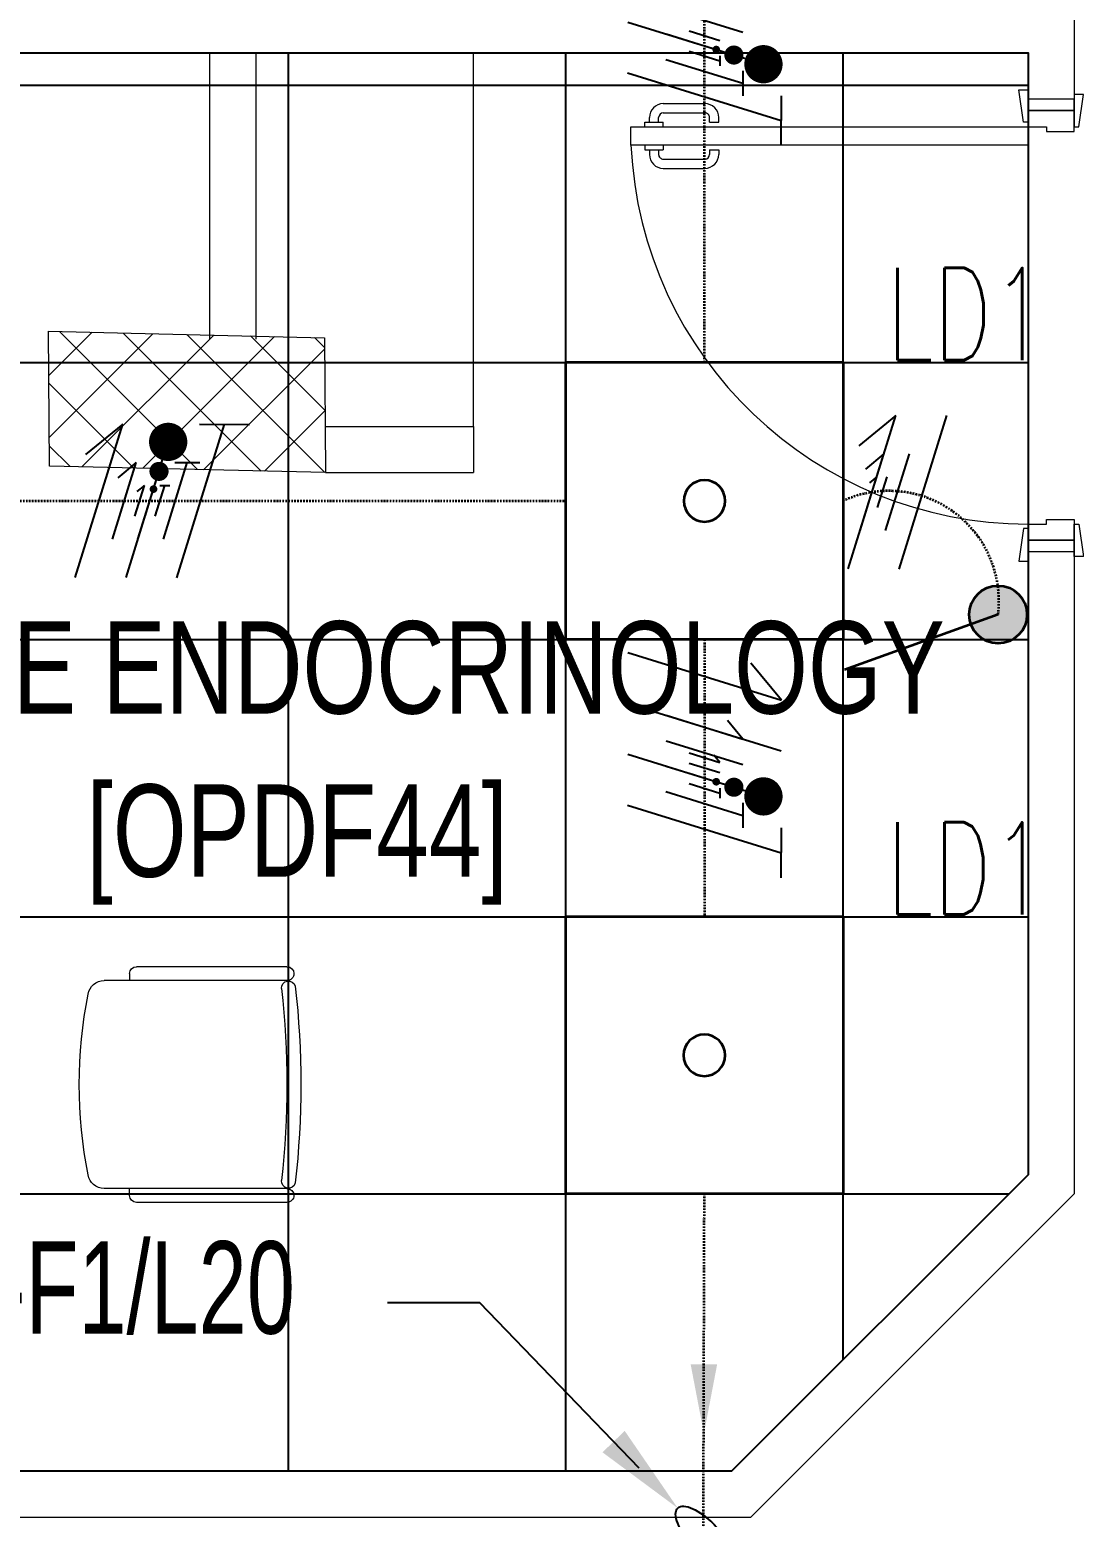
# Model space of a CAD drawing. Extents: x -12260 to 184725, y -29287 to 19916.
# Drawn here: x 41316 to 43576, y -910 to 2310 of the extents above; entities that cross this region are included whole.
import ezdxf
from ezdxf import colors
from ezdxf.entities.mleader import LeaderData, LeaderLine
from ezdxf.enums import TextEntityAlignment as Align
from ezdxf.math import Vec2, Vec3

# ---------------------------------------------------------------- set-up
doc = ezdxf.new("R2010")
doc.units = 0
doc.header["$LTSCALE"] = 0.25
doc.linetypes.add('DASHDOT', pattern=[25.4, 12.7, -6.35, 0, -6.35])
for name, color, linetype, lineweight in [('01-First Floor-FUR$0$72_EGR_BASE_TEXT', 252, 'Continuous', 5), ('01-First Floor-FUR$0$C-HYDR-CTCH', 251, 'Continuous', 5), ('01-First Floor-FUR$0$Hatch', 252, 'Continuous', 5), ('01-First Floor-FUR$0$LOADING', 253, 'Continuous', 5), ('01-First Floor-FUR$0$Walls', 251, 'Continuous', 5), ('01-First Floor-FUR$0$Wooden Joinery', 251, 'Continuous', 5), ('E-LITE-CIRC-NUMB', 6, 'Continuous', 25), ('E-LITE-CLNG', 150, 'Continuous', 35), ('E-LITE-CLNG-CNDT', 6, 'DASHDOT', 35), ('E-LITE-CLNG-CNDT @ 100', 6, 'DASHDOT', 35), ('E-LITE-CTRL', 6, 'Continuous', 25), ('E-LITE-IDEN', 6, 'Continuous', 25), ('E-LITE-SWCH @ 100', 3, 'Continuous', 35), ('E-LITE-TEXT', 6, 'Continuous', 25), ('E-POWR-WIRE', 6, 'Continuous', 25), ('E-POWR-WIRE @ 100', 6, 'Continuous', 25), ('E-POWR-WIRE @ 20', 6, 'Continuous', 25), ('E-POWR-WIRE @ 50', 6, 'Continuous', 25)]:
    doc.layers.add(name, color=color, linetype=linetype, lineweight=lineweight)
doc.layers.add('01-First Floor-FUR$0$FALSE CEILING', color=251, linetype='Continuous')
doc.layers.add('01-First Floor-FUR$0$TME-NON MEDICAL FURNITURE', color=242, linetype='Continuous')
doc.styles.add('01-First Floor-FUR$0$X3G_ENTITY_9EC9', font='swisscl.ttf', dxfattribs={"height": 0.2})
doc.styles.add('01-First Floor-FUR$0$X3G_ENTITY_9F38', font='swisscl.ttf', dxfattribs={"height": 0.2})
doc.styles.add('DC_Elc_Romans', font='elc_romans.shx', dxfattribs={"width": 0.7})
doc.styles.add('DC_SIMPLEX', font='SIMPLEX.shx', dxfattribs={"width": 0.7})

# ---------------------------------------------------------------- blocks, each defined once
blk = doc.blocks.new('*U21')
blk.add_hatch(color=256).paths.add_polyline_path([(0.625, 0.625, -1), (0.625, -0.625, -1)])
blk.add_line((0.625, 0), (3.947, 1.2))
blk.add_circle((0.625, 0), 0.625)
at = {"layer": 'E-LITE-CTRL', "style": 'DC_SIMPLEX', "width": 0.7, "flags": 8}
blk.add_attdef('CONTROL', (-26.627, -10.116), '', height=2, rotation=360, dxfattribs=at)
at = {"layer": 'E-LITE-IDEN', "style": 'DC_SIMPLEX', "width": 0.7, "flags": 8}
blk.add_attdef('TYPE', text='', height=2, rotation=360, dxfattribs=at).set_placement((-31.991, -10.116), align=Align.RIGHT)
blk = doc.blocks.new('*U17')
blk.add_hatch(color=256).paths.add_polyline_path([(-0.287, 0), (0, -1.5), (0.287, 0)])
blk = doc.blocks.new('DC_Arrow-ArrowEllipse')
at = {"color": 0}
blk.add_ellipse((0, 0), major_axis=(0.4, 0), ratio=0.4, dxfattribs=at)
at = {"color": 0, "ltscale": 0.5}
blk.add_solid([(-1.4, 0.167), (-0.4, 0), (-1.4, -0.167)], dxfattribs=at)
blk = doc.blocks.new('*U24')
blk.add_lwpolyline([(-300, 300), (-300, -300), (300, -300), (300, 300)], close=True)
blk.add_circle((0, 0), 45)
at = {"layer": 'E-LITE-CIRC-NUMB', "style": 'DC_SIMPLEX', "width": 0.7, "flags": 8}
blk.add_attdef('CIRCUIT', text='', height=200, rotation=0, dxfattribs=at).set_placement((-473.9, 300), align=Align.RIGHT)
at = {"layer": 'E-LITE-CTRL', "style": 'DC_SIMPLEX', "width": 0.7, "flags": 8}
blk.add_attdef('CONTROL', (1118.9, -935), '', height=200, rotation=360, dxfattribs=at)
at = {"layer": 'E-LITE-IDEN', "style": 'DC_SIMPLEX', "width": 0.7, "flags": 8}
blk.add_attdef('TYPE', (460.4, 457.6), '', height=200, rotation=360, dxfattribs=at)
blk = doc.blocks.new('*U43')
for p, q in [((-1.658, 1.617), (1.663, 0.587)), ((-1.66, 0.515), (1.66, -0.515)), ((-1.663, -0.587), (1.658, -1.617)), ((1.659, -1.078), (1.657, -2.157))]:
    blk.add_line(p, q)
at = {"const_width": 0.414}
blk.add_lwpolyline([(1.278, -0.19, 1), (1.277, -0.604, 1)], format="xyb", close=True, dxfattribs=at)
blk = doc.blocks.new('*U766')
at = {"layer": 'E-POWR-WIRE @ 100', "xscale": 100, "yscale": 100, "zscale": 100}
blk.add_blockref('*U43', (42775.9, 2275.1), dxfattribs=at)
at = {"layer": 'E-POWR-WIRE @ 20', "xscale": 20, "yscale": 20, "zscale": 20}
blk.add_blockref('*U43', (42775.9, 2275.1), dxfattribs=at)
at = {"layer": 'E-POWR-WIRE @ 50', "xscale": 50, "yscale": 50, "zscale": 50}
blk.add_blockref('*U43', (42775.9, 2275.1), dxfattribs=at)
blk = doc.blocks.new('*U46')
for p, q in [((-0.515, -1.66), (0.515, 1.66)), ((0.515, 1.66), (-0.287, 1.001)), ((0.587, -1.663), (1.617, 1.658))]:
    blk.add_line(p, q)
blk = doc.blocks.new('*U882')
at = {"layer": 'E-POWR-WIRE @ 100', "xscale": 100, "yscale": 100, "zscale": 100}
blk.add_blockref('*U46', (43138.6, 1308.9), dxfattribs=at)
at = {"layer": 'E-POWR-WIRE @ 20', "xscale": 20, "yscale": 20, "zscale": 20}
blk.add_blockref('*U46', (43138.6, 1308.9), dxfattribs=at)
at = {"layer": 'E-POWR-WIRE @ 50', "xscale": 50, "yscale": 50, "zscale": 50}
blk.add_blockref('*U46', (43138.6, 1308.9), dxfattribs=at)
blk = doc.blocks.new('*U39')
for p, q in [((-1.617, -1.658), (-0.587, 1.663)), ((-0.587, 1.663), (-1.389, 1.004)), ((-0.515, -1.66), (0.515, 1.66)), ((0.587, -1.663), (1.617, 1.658)), ((1.078, 1.659), (2.157, 1.657))]:
    blk.add_line(p, q)
at = {"const_width": 0.414}
blk.add_lwpolyline([(0.19, 1.278, 1), (0.604, 1.277, 1)], format="xyb", close=True, dxfattribs=at)
blk = doc.blocks.new('*U910')
at = {"layer": 'E-POWR-WIRE @ 100', "xscale": 100, "yscale": 100, "zscale": 100}
blk.add_blockref('*U39', (41576.1, 1290.1), dxfattribs=at)
at = {"layer": 'E-POWR-WIRE @ 20', "xscale": 20, "yscale": 20, "zscale": 20}
blk.add_blockref('*U39', (41576.1, 1290.1), dxfattribs=at)
at = {"layer": 'E-POWR-WIRE @ 50', "xscale": 50, "yscale": 50, "zscale": 50}
blk.add_blockref('*U39', (41576.1, 1290.1), dxfattribs=at)
blk = doc.blocks.new('*U47')
for p, q in [((-1.655, 2.719), (1.665, 1.689)), ((1.665, 1.689), (1.006, 2.491)), ((-1.658, 1.617), (1.663, 0.587)), ((-1.66, 0.515), (1.66, -0.515)), ((-1.663, -0.587), (1.658, -1.617)), ((1.659, -1.078), (1.657, -2.157))]:
    blk.add_line(p, q)
at = {"const_width": 0.414}
blk.add_lwpolyline([(1.278, -0.19, 1), (1.277, -0.604, 1)], format="xyb", close=True, dxfattribs=at)
blk = doc.blocks.new('*U923')
at = {"layer": 'E-POWR-WIRE @ 100', "xscale": 100, "yscale": 100, "zscale": 100}
blk.add_blockref('*U47', (42775.9, 690.1), dxfattribs=at)
at = {"layer": 'E-POWR-WIRE @ 20', "xscale": 20, "yscale": 20, "zscale": 20}
blk.add_blockref('*U47', (42775.9, 690.1), dxfattribs=at)
at = {"layer": 'E-POWR-WIRE @ 50', "xscale": 50, "yscale": 50, "zscale": 50}
blk.add_blockref('*U47', (42775.9, 690.1), dxfattribs=at)
blk = doc.blocks.new('01-First Floor-FUR$0$A$C72370EFE')
at = {"layer": '01-First Floor-FUR$0$Wooden Joinery'}
for p, q in [((-0.01, -0.03), (-0.01, -0.07)), ((0, -0.03), (-0.01, -0.03)), ((0.04, -0.03), (0.05, -0.03)), ((0.05, -0.03), (0.05, -0.07)), ((-0.01, -0.04), (-0.02, -0.04)), ((-0.01, -0.06), (-0.02, -0.06)), ((0.05, -0.04), (0.06, -0.04)), ((0.05, -0.06), (0.06, -0.06)), ((-0.05, -0.07), (-0.05, -0.16)), ((-0.03, -0.07), (-0.03, -0.16)), ((0, -0.07), (-0.01, -0.07)), ((0.04, -0.07), (0.05, -0.07)), ((0.07, -0.07), (0.07, -0.16)), ((0.09, -0.07), (0.09, -0.16)), ((-0.01, -0.17), (-0.02, -0.17)), ((-0.01, -0.19), (-0.02, -0.19)), ((-0.01, -0.17), (-0.01, -0.19)), ((0.05, -0.17), (0.06, -0.17)), ((0.05, -0.17), (0.05, -0.19)), ((0.05, -0.19), (0.06, -0.19))]:
    blk.add_line(p, q, dxfattribs=at)
for centre, radius, start, end in [((-0.02, -0.07), 0.03, 90, 180), ((-0.02, -0.07), 0.01, 90, 180), ((0.06, -0.07), 0.03, 0, 90), ((0.06, -0.07), 0.01, 0, 90), ((-0.02, -0.16), 0.03, 180, 270), ((-0.02, -0.16), 0.01, 180, 270), ((0.06, -0.16), 0.01, 270, 0), ((0.06, -0.16), 0.03, 270, 0)]:
    blk.add_arc(centre, radius, start, end, dxfattribs=at)
blk = doc.blocks.new('01-First Floor-FUR$0$A$C5DAD61B4')
at = {"layer": '01-First Floor-FUR$0$Wooden Joinery'}
for points in [[(80, 959.1), (80, 969.1), (10, 979.1), (10, 959.1)], [(940, 959.1), (940, 969.1), (1010, 979.1), (1010, 959.1)], [(70, 859.1), (70, 849.1), (0, 839.1), (0, 859.1)], [(120, 859.1), (120, 0), (80, 0), (80, 859.1)], [(950, 859.1), (950, 849.1), (1020, 839.1), (1020, 859.1)]]:
    blk.add_lwpolyline(points, close=True, dxfattribs=at)
for points in [[(45, 859.1), (45, 959.1), (20, 959.1), (20, 859.1), (45, 859.1)], [(45, 859.1), (80, 859.1), (80, 899.1), (90, 899.1), (90, 959.1), (45, 959.1), (45, 859.1)], [(975, 859.1), (940, 859.1), (940, 899.1), (930, 899.1), (930, 959.1), (975, 959.1), (975, 859.1)], [(975, 859.1), (975, 959.1), (1000, 959.1), (1000, 859.1), (975, 859.1)]]:
    blk.add_lwpolyline(points, dxfattribs=at)
blk.add_arc((80, 859.1), 860, 272.666, 0, dxfattribs=at)
at = {"layer": '01-First Floor-FUR$0$Wooden Joinery', "xscale": 999.9999999998854, "yscale": 999.9999999998854, "zscale": 999.9999999998854, "rotation": 180}
blk.add_blockref('01-First Floor-FUR$0$A$C72370EFE', (120, 0), dxfattribs=at)
blk = doc.blocks.new('01-First Floor-FUR$0$GF21016-P')
at = {"layer": '01-First Floor-FUR$0$LOADING', "extrusion": (-1.24384e-09, -1.20261e-09, -1)}
for p, q in [((0.0128, 0.0179), (0.0128, 0.4136)), ((0.4628, 0.0179), (0.4628, 0.4136)), ((-0.0022, 0.3585), (0.0128, 0.3585)), ((0.4778, 0.3585), (0.4628, 0.3585)), ((-0.0172, 0.0179), (-0.0172, 0.3435)), ((0.4928, 0.0179), (0.4928, 0.3435)), ((0.4778, 0.0029), (0.4778, 0.0029))]:
    blk.add_line(p, q, dxfattribs=at)
for centre, radius, start, end in [((-0.2378, -0.5362), 1.0036, 78.7568, 101.2432), ((-0.0478, 0.4136), 0.035, 0, 80.6557), ((-0.4278, 0.4136), 0.035, 99.3443, 180), ((0.0022, 0.3435), 0.015, 0, 90), ((-0.4778, 0.3435), 0.015, 90, 180), ((0.0022, 0.0179), 0.015, 270, 0), ((0.0022, 0.0179), 0.015, 180, 270), ((-0.0284, 0.0145), 0.015, 284.3864, 95.5209), ((-0.2378, 1.8734), 1.8855, 263.5119, 276.4881), ((-0.2378, 1.8928), 1.8749, 263.6341, 276.3659), ((-0.4471, 0.0145), 0.015, 84.4791, 255.6136), ((-0.4778, 0.0179), 0.015, 270, 0), ((-0.4778, 0.0179), 0.015, 180, 270)]:
    blk.add_arc(centre, radius, start, end, dxfattribs=at)
blk = doc.blocks.new('01-First Floor-FUR')
at = {"layer": '01-First Floor-FUR$0$Hatch'}
h = blk.add_hatch(dxfattribs=at)
h.set_pattern_fill('ANSI37', color=256, scale=30)
h.set_pattern_definition([(45, (-1823.345, -13062.25), (-67.35192, 67.35192), []), (135, (-1823.345, -13062.25), (-67.35192, -67.35192), [])])
h.paths.add_polyline_path([(49129.3, 8855.6), (48525.4, 8847.5), (48529.3, 8559.1), (49133.2, 8567.2)])
h.paths.add_polyline_path([(41968.6, 8847.9), (41385, 8842.5), (41365.1, 8551.1), (41948.6, 8556.5)])
h.paths.add_polyline_path([(27591.6, 8840.5), (26992.5, 8836.4), (26986.8, 8543.4), (27585.9, 8547.5)])
h.paths.add_polyline_path([(34776.8, 8842.7), (34175.6, 8835.2), (34167.4, 8549.5), (34768.6, 8557)])
h.paths.add_polyline_path([(20372.4, 8849.8), (19765.9, 8827.9), (19780.4, 8535.4), (20386.9, 8557.2)])
h.paths.add_polyline_path([(13635.8, 8839.4), (12413.8, 8863.3), (12407.4, 8567.2), (13629.3, 8543.3)])
h.paths.add_polyline_path([(13649.8, 1639.3), (12434.8, 1623.6), (12421.4, 1331.2), (13636.4, 1346.9)])
h.paths.add_polyline_path([(13623.8, -5553.9), (12420.7, -5569.8), (12415, -5862.9), (13618.1, -5846.9)])
h.paths.add_polyline_path([(13642.3, -12752.6), (12445.6, -12764), (12448.4, -13058.5), (13645.1, -13047)])
h.paths.add_polyline_path([(6007.3, -12750.5), (5403.7, -12754.2), (5414.4, -13039.6), (6017.9, -13035.9)])
h.paths.add_polyline_path([(5991.8, -5552.5), (5395, -5550.9), (5394.9, -5852.1), (5991.7, -5853.6)])
h.paths.add_polyline_path([(6001.7, 1637.1), (5382.4, 1638.3), (5371.8, 1335.4), (5991.1, 1334.1)])
h.paths.add_polyline_path([(5978.4, 8816.5), (5377.7, 8830.9), (5374.1, 8541.3), (5974.8, 8526.8)])
h.paths.add_polyline_path([(-1220.7, 8814.6), (-1823.3, 8837.3), (-1821.5, 8549), (-1218.8, 8526.3)])
h.paths.add_polyline_path([(-1213, -5563.7), (-1815, -5570.7), (-1811.6, -5862.3), (-1209.6, -5855.3)])
h.paths.add_polyline_path([(-1195.5, -12758.3), (-1793.9, -12759.3), (-1789, -13060), (-1190.6, -13059)])
h.paths.add_polyline_path([(20391.2, -12745), (19785.5, -12758), (19791.3, -13059.2), (20396.9, -13046.2)])
h.paths.add_polyline_path([(20384.7, -5552.6), (19790.3, -5570.1), (19792.4, -5866.7), (20386.8, -5849.1)])
h.paths.add_polyline_path([(20376, 1655.5), (19777, 1647.8), (19781.1, 1347.6), (20380, 1355.3)])
h.paths.add_polyline_path([(27576.3, 1640.2), (26974.4, 1644.9), (26978.6, 1352.8), (27580.6, 1348.1)])
h.paths.add_polyline_path([(27580.1, -5542.5), (26976.2, -5560), (26989.7, -5860.1), (27589.8, -5839.1)])
h.paths.add_polyline_path([(27596.2, -12758.5), (26992.3, -12751.9), (26990, -13037.6), (27593.8, -13044.2)])
h.paths.add_polyline_path([(34794.7, -12748), (34197.4, -12762.6), (34206.4, -13062.3), (34803.7, -13047.7)])
h.paths.add_polyline_path([(34787.4, -5559.7), (34186.1, -5557.7), (34187.2, -5855), (34788.5, -5856.9)])
h.paths.add_polyline_path([(34750.9, 1644.2), (34170.1, 1648.9), (34189.8, 1359), (34770.6, 1354.3)])
h.paths.add_polyline_path([(41954.3, 1643.4), (41356.7, 1657.2), (41358.7, 1365.3), (41956.3, 1351.5)])
h.paths.add_polyline_path([(41955.3, -5555.1), (41386.9, -5562.7), (41388.7, -5856.9), (41957.1, -5849.3)])
h.paths.add_polyline_path([(41992.3, -12752.3), (41387.1, -12754.9), (41388.4, -13059.5), (41993.7, -13056.8)])
h.paths.add_polyline_path([(49166.6, -12752.8), (48578.6, -12736.7), (48565.4, -13043.9), (49153.3, -13060)])
h.paths.add_polyline_path([(49150.8, -5553.4), (48547.6, -5552.3), (48545.6, -5848.8), (49148.8, -5849.9)])
at = {"layer": '01-First Floor-FUR$0$C-HYDR-CTCH', "elevation": 301873, "flags": 128}
blk.add_lwpolyline([(41956.3, 1351.5), (41358.7, 1365.3), (41356.7, 1657.2), (41954.3, 1643.4), (41956.3, 1351.5)], dxfattribs=at)
at = {"layer": '01-First Floor-FUR$0$FALSE CEILING', "linetype": 'Continuous'}
for p, q in [((41876, -810), (41876, 2260)), ((42476, -810), (42476, 2260)), ((43076, -568.6), (43076, 2260)), ((39476.2, 2190), (43476, 2190)), ((39478.2, 1590), (43476, 1590)), ((39480.1, 990), (43476, 990)), ((39482.1, 390), (43476, 390)), ((39484, -210), (43434.6, -210))]:
    blk.add_line(p, q, dxfattribs=at)
at = {"layer": '01-First Floor-FUR$0$FALSE CEILING'}
blk.add_lwpolyline([(39486, -810), (39476, 2260), (43476, 2260), (43476, -168.6), (42834.6, -810), (39486, -810)], dxfattribs=at)
at = {"layer": '01-First Floor-FUR$0$Walls'}
for p, q in [((43576, 4355), (43576, 2160)), ((41706, 2260), (39476, 2260)), ((41706, 1640), (41706, 2260)), ((43476, 2260), (41806, 2260)), ((41806, 1640), (41806, 2260)), ((43476, 2260), (43476, 2160)), ((43576, 2160), (43476, 2160)), ((41955.6, 1451.5, 301873), (42276, 1451.5, 301873)), ((42276, 1451.5, 301873), (42276, 1351.5, 301873)), ((41956.3, 1351.5, 301873), (42276, 1351.5, 301873)), ((43476, 1180), (43476, -168.6)), ((43576, 1180), (43476, 1180)), ((43576, 1180), (43576, -210)), ((43476, -168.6), (42834.6, -810)), ((43576, -210), (42876, -910)), ((39476, -810), (42834.6, -810)), ((34876, -910), (42876, -910))]:
    blk.add_line(p, q, dxfattribs=at)
at = {"layer": '01-First Floor-FUR$0$Wooden Joinery'}
blk.add_line((42276, 1451.5, 301873), (42276, 2260), dxfattribs=at)
at = {"layer": '01-First Floor-FUR$0$TME-NON MEDICAL FURNITURE', "color": 1, "extrusion": (-2.24019e-05, 2.67576e-11, 1), "xscale": 1000.000000000005, "yscale": 1000.000000000005, "zscale": -1000.000000000002, "rotation": 89.99997488764727}
blk.add_blockref('01-First Floor-FUR$0$GF21016-P', (41890.7, -211.1, -1), dxfattribs=at)
at = {"layer": '01-First Floor-FUR$0$Wooden Joinery', "rotation": 270}
blk.add_blockref('01-First Floor-FUR$0$A$C5DAD61B4', (42616.9, 2180), dxfattribs=at)
at = {"layer": '01-First Floor-FUR$0$72_EGR_BASE_TEXT', "char_height": 200, "attachment_point": 2}
for s, insert, style in [('SECRETARY OFFICE ENDOCRINOLOGY', (41325.6, 1029.7, 0), '01-First Floor-FUR$0$X3G_ENTITY_9EC9'), ('[OPDF44]', (41894.8, 676.4), '01-First Floor-FUR$0$X3G_ENTITY_9F38')]:
    blk.add_mtext(s, dxfattribs=dict(at, insert=insert, style=style))

msp = doc.modelspace()

# ---------------------------------------------------------------- linework, layer by layer
at = {"layer": 'E-LITE-CLNG-CNDT'}
for points in [[(42775.9, 1590.1), (42775.9, 2960)], [(40676.1, 1290.1), (42476.1, 1290.1)], [(42775.9, 990.1), (42775.9, 390.1)]]:
    msp.add_lwpolyline(points, dxfattribs=at)
at = {"layer": 'E-LITE-CLNG-CNDT', "elevation": 0}
msp.add_lwpolyline([(8028.3, 2768.9), (8028.3, -947.7, 0.414214), (8128.3, -1047.7), (42673.7, -1047.7, 0.413345), (42773.7, -947.9), (42775.9, -209.9)], format="xyb", dxfattribs=at)
at = {"layer": 'E-LITE-CLNG-CNDT'}
msp.add_lwpolyline([(43075.9, 1290.1, -0.587001), (43411.3, 1044.1, -1.528467)], format="xyb", dxfattribs=at)

# ---------------------------------------------------------------- block references
at = {"layer": 'E-LITE-CLNG'}
ref = msp.add_blockref('*U24', (42776.1, 1290.1), dxfattribs=dict(at, xscale=-1))
ref.add_attrib('TYPE', 'LD1', (43169.6, 1594.6), dxfattribs={"layer": 'E-LITE-IDEN', "height": 200, "rotation": 0, "style": 'DC_SIMPLEX', "width": 0.7, "flags": 8})
ref = msp.add_blockref('*U24', (42775.8, 90.1), dxfattribs=dict(at, xscale=-1))
ref.add_attrib('TYPE', 'LD1', (43169.3, 394.6), dxfattribs={"layer": 'E-LITE-IDEN', "height": 200, "rotation": 0, "style": 'DC_SIMPLEX', "width": 0.7, "flags": 8})
at = {"layer": 'E-LITE-CLNG-CNDT'}
msp.add_blockref('01-First Floor-FUR', (0, 0), dxfattribs=at)
at = {"layer": 'E-LITE-CLNG-CNDT @ 100', "xscale": -100, "yscale": 100, "zscale": 100}
msp.add_blockref('*U17', (42774.8, -578.9, 0), dxfattribs=at)
at = {"layer": 'E-LITE-SWCH @ 100', "xscale": 100, "yscale": 100, "zscale": 100, "rotation": 180}
msp.add_blockref('*U21', (43473.8, 1044.1), dxfattribs=at)
at = {"layer": 'E-POWR-WIRE'}
for name in ['*U766', '*U910', '*U882', '*U923']:
    msp.add_blockref(name, (0, 0), dxfattribs=at)

# ---------------------------------------------------------------- leaders
at = {"layer": 'E-LITE-TEXT'}
ml = msp.add_multileader_mtext('Standard', dxfattribs=at)
ml.set_content('TO LP-F1/L20', color=256, style='DC_Elc_Romans')
ml.set_leader_properties(color=45)
ml.set_arrow_properties(name='DC_Arrow-ArrowEllipse')
ml.build(insert=Vec2(0, 0))
ml.multileader.update_dxf_attribs({"dogleg_length": 2, "arrow_head_size": 200, "scale": 100})
ctx = ml.context
ctx.base_point, ctx.scale, ctx.char_height, ctx.arrow_head_size, ctx.landing_gap_size, ctx.plane_origin = Vec3(40156.7, -445.8), 100, 200, 200, 200, Vec3(34556, 1424.6)
ctx.text_align_type = 2
notes = []
notes.append((ctx, [(1, (1, 1, 0), (42290, -445.8), (-1, 0), 200, [(0, [(42773.7, -947.9)], 0, [])])]))
ctx.mtext.insert, ctx.mtext.alignment, ctx.mtext.flow_direction = Vec3(41890, -312.5), 3, 5
for ctx, leaders in notes:
    for number, flags, end, landing, length, lines in leaders:
        leader = LeaderData()
        leader.index, (leader.has_last_leader_line, leader.has_dogleg_vector, leader.attachment_direction) = number, flags
        leader.last_leader_point, leader.dogleg_vector, leader.dogleg_length = Vec3(end), Vec3(landing), length
        for number, points, colour, breaks in lines:
            line = LeaderLine()
            line.index, line.vertices, line.color, line.breaks = number, Vec3.list(points), colors.encode_raw_color(colour), breaks
            leader.lines.append(line)
        ctx.leaders.append(leader)

doc.saveas('drawing.dxf')
